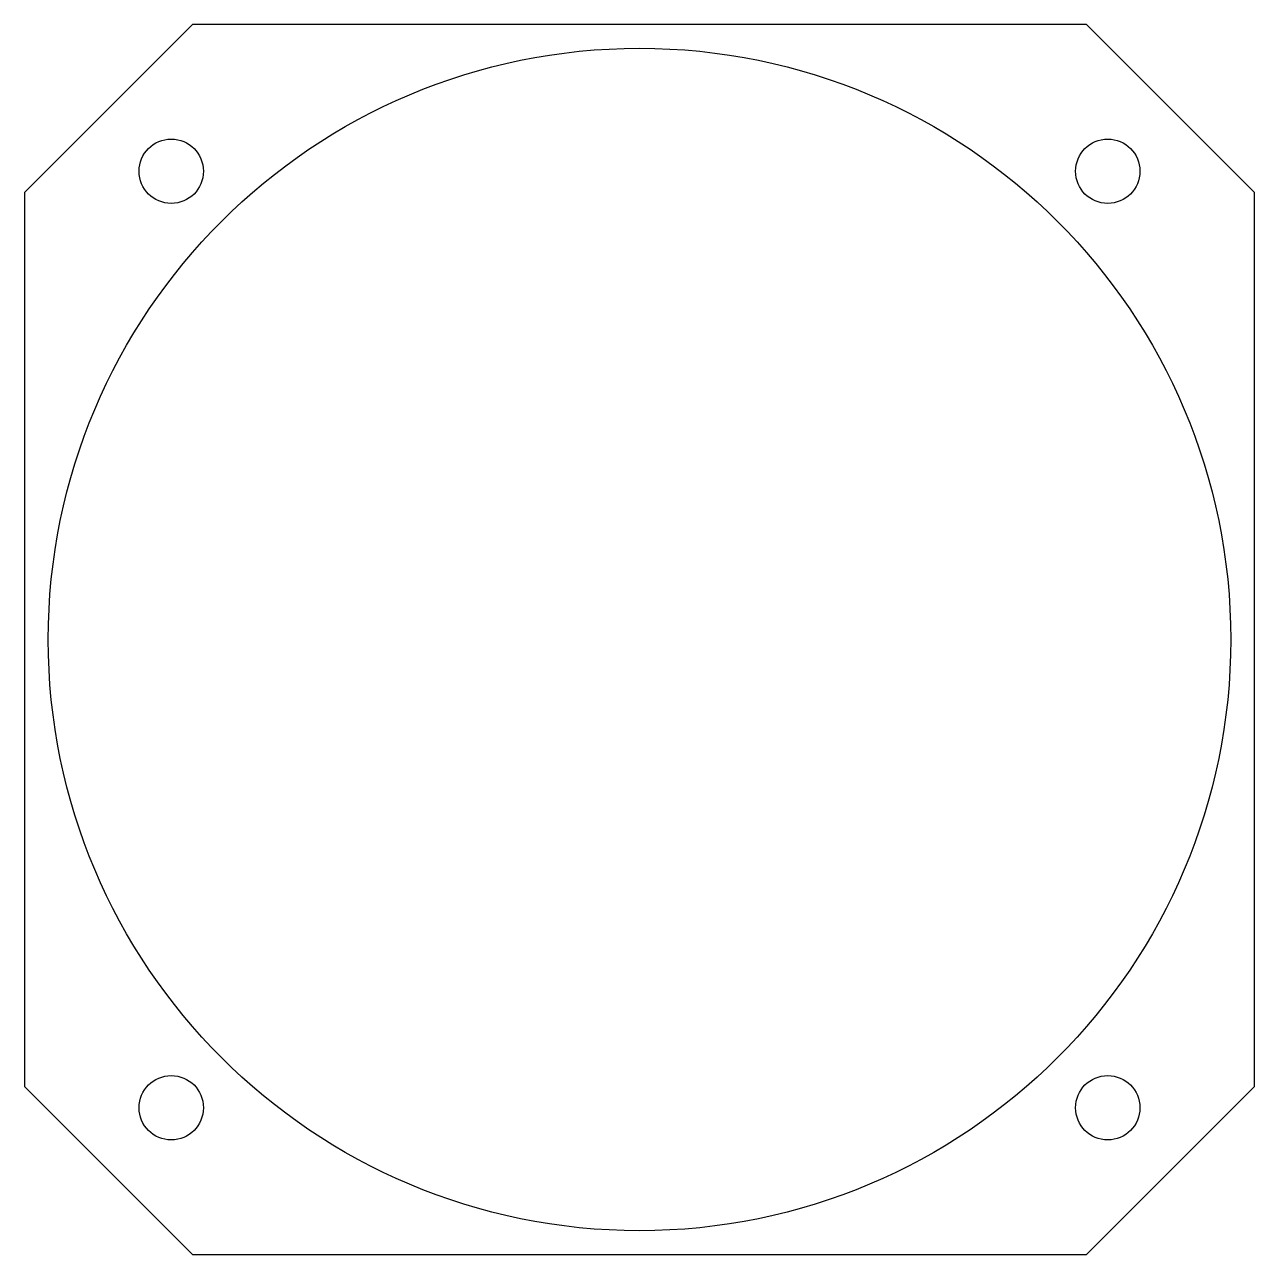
# Model space of a CAD drawing. Header units: millimetres. Extents: x -41.3 to 41.3, y -41.3 to 41.3.
import ezdxf

# ---------------------------------------------------------------- set-up
doc = ezdxf.new("R2010")
doc.units = ezdxf.units.MM
doc.layers.get('0').update_dxf_attribs({"linetype": 'CONTINUOUS'})

msp = doc.modelspace()

# ---------------------------------------------------------------- linework, layer by layer
msp.add_lwpolyline([(-30, -41.278), (30, -41.278), (41.278, -30), (41.278, 30), (30, 41.278), (-30, 41.278), (-41.278, 30), (-41.278, -30)], close=True)
for centre, radius in [((0, 0), 39.688), ((-31.431, 31.431), 2.159), ((31.431, 31.431), 2.159), ((-31.431, -31.431), 2.159), ((31.431, -31.431), 2.159)]:
    msp.add_circle(centre, radius)

doc.saveas('drawing.dxf')
